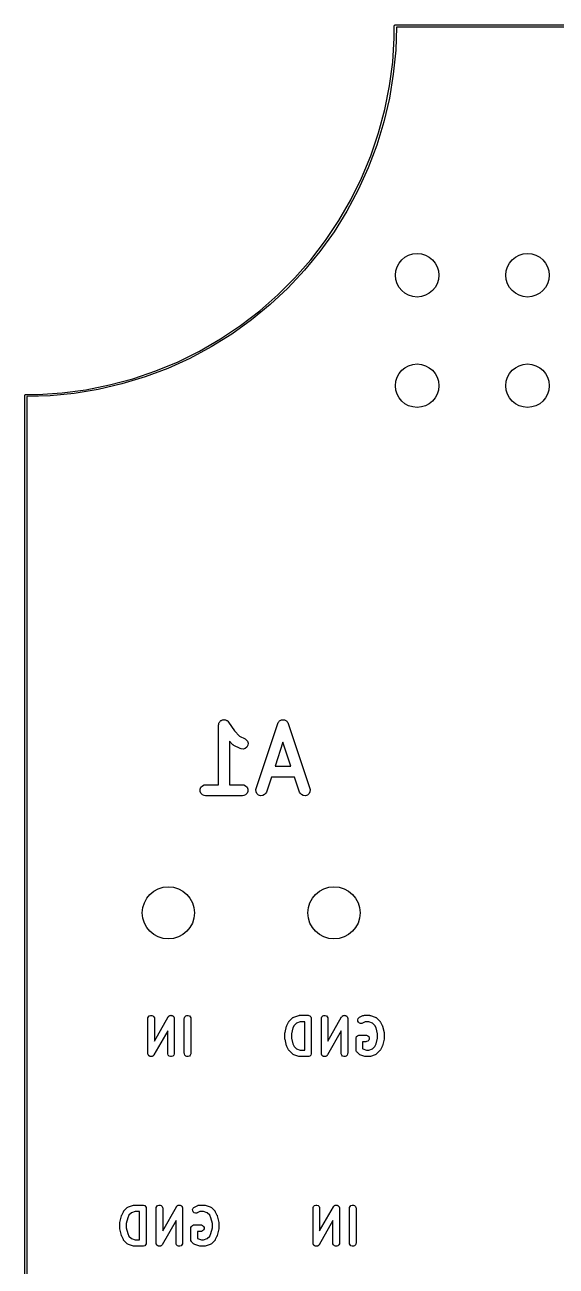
# Model space of a CAD drawing. Extents: x 89 to 178, y -115 to -57.
# Drawn here: x 88.97 to 101.2, y -85.53 to -56.97 of the extents above; entities that cross this region are included whole.
import ezdxf

# ---------------------------------------------------------------- set-up
doc = ezdxf.new("R2010")
doc.units = 0
doc.layers.add('BLACK', color=7, linetype='CONTINUOUS')

msp = doc.modelspace()

# ---------------------------------------------------------------- linework, layer by layer
at = {"layer": 'BLACK', "linetype": 'CONTINUOUS'}
for p, q in [((97.475, -57), (97.476903, -56.994143)), ((97.475, -57.277443), (97.475, -57)), ((97.476903, -56.990433), (97.478689, -56.988646)), ((97.476903, -56.994143), (97.476903, -56.990433)), ((97.478689, -56.988646), (97.479775, -56.985305)), ((97.479775, -56.985305), (97.488023, -56.979312)), ((97.488023, -56.979312), (97.490433, -56.976903)), ((97.490433, -56.976903), (97.491682, -56.976654)), ((97.491682, -56.976654), (97.492275, -56.976224)), ((97.492275, -56.976224), (97.493847, -56.976224)), ((97.493847, -56.976224), (97.5, -56.975)), ((97.5, -56.975), (169.5, -56.975)), ((97.524182, -57.025), (97.506747, -57.557562)), ((169.47582, -57.025), (97.524182, -57.025)), ((97.438709, -57.83114), (97.475, -57.277443)), ((97.506747, -57.557562), (97.452067, -58.112736)), ((97.366282, -58.381279), (97.438709, -57.83114)), ((97.452067, -58.112736), (97.361195, -58.663145)), ((97.258029, -58.925502), (97.366282, -58.381279)), ((97.361195, -58.663145), (97.234518, -59.206432)), ((97.114414, -59.461481), (97.258029, -58.925502)), ((97.234518, -59.206432), (97.072579, -59.740271)), ((96.936052, -59.986918), (97.114414, -59.461481)), ((97.072579, -59.740271), (96.876073, -60.262376)), ((96.723706, -60.499566), (96.936052, -59.986918)), ((96.478287, -60.997227), (96.723706, -60.499566)), ((96.876073, -60.262376), (96.64584, -60.770511)), ((96.64584, -60.770511), (96.382867, -61.2625)), ((96.200844, -61.477772), (96.478287, -60.997227)), ((96.382867, -61.2625), (96.088278, -61.736236)), ((95.892566, -61.939143), (96.200844, -61.477772)), ((95.554773, -62.379363), (95.892566, -61.939143)), ((96.088278, -61.736236), (95.763337, -62.189691)), ((95.763337, -62.189691), (95.409434, -62.620923)), ((95.188912, -62.796548), (95.554773, -62.379363)), ((94.796548, -63.188912), (95.188912, -62.796548)), ((95.409434, -62.620923), (95.028085, -63.028085)), ((95.028085, -63.028085), (94.620923, -63.409434)), ((94.379363, -63.554773), (94.796548, -63.188912)), ((93.939143, -63.892566), (94.379363, -63.554773)), ((94.620923, -63.409434), (94.189691, -63.763337)), ((93.477772, -64.200844), (93.939143, -63.892566)), ((94.189691, -63.763337), (93.736236, -64.088278)), ((92.997227, -64.478287), (93.477772, -64.200844)), ((93.736236, -64.088278), (93.2625, -64.382867)), ((92.499566, -64.723706), (92.997227, -64.478287)), ((93.2625, -64.382867), (92.770511, -64.64584)), ((91.986918, -64.936052), (92.499566, -64.723706)), ((92.770511, -64.64584), (92.262376, -64.876073)), ((91.740271, -65.072579), (91.206432, -65.234518)), ((91.461481, -65.114414), (91.986918, -64.936052)), ((92.262376, -64.876073), (91.740271, -65.072579)), ((89.83114, -65.438709), (90.381279, -65.366282)), ((90.663145, -65.361195), (90.112736, -65.452067)), ((90.381279, -65.366282), (90.925502, -65.258029)), ((91.206432, -65.234518), (90.663145, -65.361195)), ((90.925502, -65.258029), (91.461481, -65.114414)), ((88.975, -65.5), (88.976224, -65.493846)), ((88.975, -106.5), (88.975, -65.5)), ((88.976224, -65.492275), (88.976654, -65.491682)), ((88.976224, -65.493846), (88.976224, -65.492275)), ((88.976654, -65.491682), (88.976903, -65.490433)), ((88.976903, -65.490433), (88.979312, -65.488023)), ((88.979312, -65.488023), (88.985305, -65.479775)), ((88.985305, -65.479775), (88.988646, -65.478689)), ((88.988646, -65.478689), (88.990433, -65.476903)), ((88.990433, -65.476903), (88.994144, -65.476903)), ((88.994144, -65.476903), (89, -65.475)), ((89, -65.475), (89.277443, -65.475)), ((89.557562, -65.506747), (89.025, -65.524181)), ((89.025, -65.524181), (89.025, -106.475818)), ((89.277443, -65.475), (89.83114, -65.438709)), ((90.112736, -65.452067), (89.557562, -65.506747)), ((93.432142, -73.080798), (93.432167, -73.080671)), ((93.43215, -73.080841), (93.432142, -73.080798)), ((93.432142, -73.080928), (93.43215, -73.080841)), ((93.432142, -74.455928), (93.432142, -73.080928)), ((93.432167, -73.080671), (93.434544, -73.056542)), ((93.434544, -73.056542), (93.439279, -73.045109)), ((93.439279, -73.045109), (93.441707, -73.032971)), ((93.441707, -73.032971), (93.448522, -73.022795)), ((93.448522, -73.022795), (93.453208, -73.011482)), ((93.453208, -73.011482), (93.46196, -73.002729)), ((93.46196, -73.002729), (93.468847, -72.992447)), ((93.468847, -72.992447), (93.479035, -72.985654)), ((93.479035, -72.985654), (93.487696, -72.976994)), ((93.487696, -72.976994), (93.499129, -72.972258)), ((93.499129, -72.972258), (93.509427, -72.965393)), ((93.509427, -72.965393), (93.521442, -72.963015)), ((93.521442, -72.963015), (93.532756, -72.95833)), ((93.532756, -72.95833), (93.54513, -72.95833)), ((93.54513, -72.95833), (93.557272, -72.955928)), ((93.557272, -72.955928), (93.569283, -72.95833)), ((93.569283, -72.95833), (93.581528, -72.95833)), ((93.581528, -72.95833), (93.59296, -72.963065)), ((93.59296, -72.963065), (93.605099, -72.965493)), ((93.605099, -72.965493), (93.615274, -72.972308)), ((93.615274, -72.972308), (93.626588, -72.976994)), ((93.626588, -72.976994), (93.63534, -72.985746)), ((93.63534, -72.985746), (93.645623, -72.992633)), ((93.645623, -72.992633), (93.66098, -73.011386)), ((93.66098, -73.011386), (93.661076, -73.011482)), ((93.661076, -73.011482), (93.661093, -73.011524)), ((93.661093, -73.011524), (93.661148, -73.011591)), ((93.661148, -73.011591), (93.797141, -73.21558)), ((94.295699, -74.5414), (94.795699, -73.041399)), ((94.795699, -73.041399), (94.805689, -73.019024)), ((94.805689, -73.019024), (94.81154, -73.012276)), ((94.81154, -73.012276), (94.815535, -73.004288)), ((94.815535, -73.004288), (94.827374, -72.99402)), ((94.827374, -72.99402), (94.837644, -72.982179)), ((94.837644, -72.982179), (94.845634, -72.978183)), ((94.845634, -72.978183), (94.852381, -72.972333)), ((94.852381, -72.972333), (94.867248, -72.967377)), ((94.867248, -72.967377), (94.881269, -72.960367)), ((94.881269, -72.960367), (94.890178, -72.959733)), ((94.890178, -72.959733), (94.89865, -72.95691)), ((94.89865, -72.95691), (94.914284, -72.95802)), ((94.914284, -72.95802), (94.929918, -72.95691)), ((94.929918, -72.95691), (94.938389, -72.959733)), ((94.938389, -72.959733), (94.947299, -72.960367)), ((94.947299, -72.960367), (94.961318, -72.967376)), ((94.961318, -72.967376), (94.976188, -72.972333)), ((94.976188, -72.972333), (94.982935, -72.978184)), ((94.982935, -72.978184), (94.990924, -72.982179)), ((94.990924, -72.982179), (95.001191, -72.994018)), ((95.001191, -72.994018), (95.013033, -73.004288)), ((95.013033, -73.004288), (95.017028, -73.012279)), ((95.017028, -73.012279), (95.022879, -73.019025)), ((95.022879, -73.019025), (95.032869, -73.0414)), ((95.032869, -73.0414), (95.532869, -74.5414)), ((93.797141, -73.21558), (93.916901, -73.33534)), ((93.916901, -73.33534), (94.041615, -73.397697)), ((93.754467, -73.526459), (93.682142, -73.454133)), ((93.682142, -73.454133), (93.682142, -74.455928)), ((93.764055, -73.534328), (93.754467, -73.526459)), ((93.766217, -73.53682), (93.764055, -73.534328)), ((93.769974, -73.539185), (93.766217, -73.53682)), ((93.773409, -73.542004), (93.769974, -73.539185)), ((93.776459, -73.543267), (93.773409, -73.542004)), ((93.786954, -73.549874), (93.776459, -73.543267)), ((93.929811, -73.621303), (93.786954, -73.549874)), ((93.952696, -73.630061), (93.929811, -73.621303)), ((94.001346, -73.633519), (93.952696, -73.630061)), ((94.047617, -73.618095), (94.001346, -73.633519)), ((94.041615, -73.397697), (94.062352, -73.410751)), ((94.084462, -73.586139), (94.047617, -73.618095)), ((94.062352, -73.410751), (94.094308, -73.447596)), ((94.106273, -73.542516), (94.084462, -73.586139)), ((94.094308, -73.447596), (94.109731, -73.493867)), ((94.109731, -73.493867), (94.106273, -73.542516)), ((94.914283, -73.476211), (94.730569, -74.027357)), ((95.097999, -74.027357), (94.914283, -73.476211)), ((94.730569, -74.027357), (95.097999, -74.027357)), ((93.005972, -74.556542), (93.024636, -74.511482)), ((93.024636, -74.511482), (93.059124, -74.476994)), ((93.059124, -74.476994), (93.104184, -74.45833)), ((93.104184, -74.45833), (93.12857, -74.455928)), ((93.12857, -74.455928), (93.432142, -74.455928)), ((93.682142, -74.455928), (93.985713, -74.455928)), ((93.985713, -74.455928), (94.010099, -74.45833)), ((94.010099, -74.45833), (94.055159, -74.476994)), ((94.055159, -74.476994), (94.089647, -74.511482)), ((94.089647, -74.511482), (94.108311, -74.556542)), ((94.647235, -74.277357), (94.532869, -74.620456)), ((95.181332, -74.277357), (94.647235, -74.277357)), ((95.295699, -74.620457), (95.181332, -74.277357)), ((93.005972, -74.605314), (93.005972, -74.556542)), ((93.024636, -74.650374), (93.005972, -74.605314)), ((93.059124, -74.684862), (93.024636, -74.650374)), ((93.104184, -74.703526), (93.059124, -74.684862)), ((93.12857, -74.705928), (93.104184, -74.703526)), ((93.985713, -74.705928), (93.12857, -74.705928)), ((94.010099, -74.703526), (93.985713, -74.705928)), ((94.055159, -74.684862), (94.010099, -74.703526)), ((94.089647, -74.650374), (94.055159, -74.684862)), ((94.108311, -74.605314), (94.089647, -74.650374)), ((94.108311, -74.556542), (94.108311, -74.605314)), ((94.290266, -74.565294), (94.295699, -74.5414)), ((94.293723, -74.613943), (94.290266, -74.565294)), ((94.315535, -74.657568), (94.293723, -74.613943)), ((94.352381, -74.689523), (94.315535, -74.657568)), ((94.39865, -74.704946), (94.352381, -74.689523)), ((94.447299, -74.701489), (94.39865, -74.704946)), ((94.490924, -74.679677), (94.447299, -74.701489)), ((94.522879, -74.642831), (94.490924, -74.679677)), ((94.532869, -74.620456), (94.522879, -74.642831)), ((95.305689, -74.642832), (95.295699, -74.620457)), ((95.337644, -74.679677), (95.305689, -74.642832)), ((95.381269, -74.701489), (95.337644, -74.679677)), ((95.429918, -74.704946), (95.381269, -74.701489)), ((95.476188, -74.689523), (95.429918, -74.704946)), ((95.513033, -74.657568), (95.476188, -74.689523)), ((95.534845, -74.613944), (95.513033, -74.657568)), ((95.532869, -74.5414), (95.538302, -74.565294)), ((95.538302, -74.565294), (95.534845, -74.613944)), ((91.805951, -79.830295), (91.807392, -79.815663)), ((91.805951, -80.630295), (91.805951, -79.830295)), ((91.807392, -79.815663), (91.818591, -79.788627)), ((91.818591, -79.788627), (91.839283, -79.767935)), ((91.839283, -79.767935), (91.866319, -79.756736)), ((91.866319, -79.756736), (91.895583, -79.756736)), ((91.895583, -79.756736), (91.922619, -79.767935)), ((91.922619, -79.767935), (91.943311, -79.788627)), ((91.943311, -79.788627), (91.95451, -79.815663)), ((91.95451, -79.815663), (91.955951, -79.830295)), ((91.955951, -80.347878), (92.272976, -79.793085)), ((91.955951, -79.830295), (91.955951, -80.347878)), ((92.272976, -79.793085), (92.275164, -79.790001)), ((92.275164, -79.790001), (92.275734, -79.788627)), ((92.275734, -79.788627), (92.277133, -79.787227)), ((92.277133, -79.787227), (92.281486, -79.781095)), ((92.281486, -79.781095), (92.289374, -79.774986)), ((92.289374, -79.774986), (92.296426, -79.767935)), ((92.296426, -79.767935), (92.300844, -79.766104)), ((92.300844, -79.766104), (92.304624, -79.763178)), ((92.304624, -79.763178), (92.314245, -79.760553)), ((92.314245, -79.760553), (92.323462, -79.756736)), ((92.323462, -79.756736), (92.328243, -79.756736)), ((92.328243, -79.756736), (92.332855, -79.755478)), ((92.332855, -79.755478), (92.342752, -79.756736)), ((92.342752, -79.756736), (92.352726, -79.756736)), ((92.352726, -79.756736), (92.357141, -79.758565)), ((92.357141, -79.758565), (92.361885, -79.759168)), ((92.361885, -79.759168), (92.370549, -79.764118)), ((92.370549, -79.764118), (92.379762, -79.767935)), ((92.379762, -79.767935), (92.38314, -79.771313)), ((92.38314, -79.771313), (92.387294, -79.773687)), ((92.387294, -79.773687), (92.393403, -79.781576)), ((92.393403, -79.781576), (92.400454, -79.788627)), ((92.400454, -79.788627), (92.402283, -79.793043)), ((92.402283, -79.793043), (92.405211, -79.796824)), ((92.405211, -79.796824), (92.407835, -79.806447)), ((92.407835, -79.806447), (92.411653, -79.815663)), ((92.411653, -79.815663), (92.412389, -79.823145)), ((92.412389, -79.823145), (92.412911, -79.825056)), ((92.412911, -79.825056), (92.412723, -79.826531)), ((92.412723, -79.826531), (92.413094, -79.830295)), ((92.413094, -79.830295), (92.413094, -80.630295)), ((92.644046, -79.830295), (92.645487, -79.815663)), ((92.644046, -80.630295), (92.644046, -79.830295)), ((92.645487, -79.815663), (92.656686, -79.788627)), ((92.656686, -79.788627), (92.677378, -79.767935)), ((92.677378, -79.767935), (92.704414, -79.756736)), ((92.704414, -79.756736), (92.733678, -79.756736)), ((92.733678, -79.756736), (92.760714, -79.767935)), ((92.760714, -79.767935), (92.781406, -79.788627)), ((92.781406, -79.788627), (92.792605, -79.815663)), ((92.792605, -79.815663), (92.794046, -79.830295)), ((92.794046, -79.830295), (92.794046, -80.630295)), ((95.004346, -79.98723), (95.042441, -79.911039)), ((95.042441, -79.911039), (95.046405, -79.904739)), ((95.046405, -79.904739), (95.047163, -79.902912)), ((95.047163, -79.902912), (95.048851, -79.900855)), ((95.048851, -79.900855), (95.050273, -79.898596)), ((95.050273, -79.898596), (95.051771, -79.897296)), ((95.051771, -79.897296), (95.05649, -79.891547)), ((95.05649, -79.891547), (95.13268, -79.815357)), ((95.13268, -79.815357), (95.144045, -79.806029)), ((95.144045, -79.806029), (95.146537, -79.804996)), ((95.146537, -79.804996), (95.148571, -79.803233)), ((95.148571, -79.803233), (95.161996, -79.797239)), ((95.161996, -79.797239), (95.276282, -79.759144)), ((95.226226, -79.933942), (95.171162, -79.989006)), ((95.312169, -79.905295), (95.226226, -79.933942)), ((95.276282, -79.759144), (95.283535, -79.757494)), ((95.283535, -79.757494), (95.285367, -79.756736)), ((95.285367, -79.756736), (95.288021, -79.756474)), ((95.288021, -79.756474), (95.290619, -79.755884)), ((95.290619, -79.755884), (95.292593, -79.756024)), ((95.292593, -79.756024), (95.299999, -79.755295)), ((95.299999, -79.755295), (95.490475, -79.755295)), ((95.415475, -79.905295), (95.312169, -79.905295)), ((95.415475, -80.555295), (95.415475, -79.905295)), ((95.490475, -79.755295), (95.505107, -79.756736)), ((95.505107, -79.756736), (95.532143, -79.767935)), ((95.532143, -79.767935), (95.552835, -79.788627)), ((95.552835, -79.788627), (95.564034, -79.815663)), ((95.564034, -79.815663), (95.565475, -79.830295)), ((95.565475, -79.830295), (95.565475, -80.630295)), ((95.796427, -79.830295), (95.797868, -79.815663)), ((95.796427, -80.630295), (95.796427, -79.830295)), ((95.797868, -79.815663), (95.809067, -79.788627)), ((95.809067, -79.788627), (95.829759, -79.767935)), ((95.829759, -79.767935), (95.856795, -79.756736)), ((95.856795, -79.756736), (95.886059, -79.756736)), ((95.886059, -79.756736), (95.913095, -79.767935)), ((95.913095, -79.767935), (95.933787, -79.788627)), ((95.933787, -79.788627), (95.944986, -79.815663)), ((95.944986, -79.815663), (95.946427, -79.830295)), ((95.946427, -80.347878), (96.263452, -79.793085)), ((95.946427, -79.830295), (95.946427, -80.347878)), ((96.263452, -79.793085), (96.26564, -79.790001)), ((96.26564, -79.790001), (96.26621, -79.788627)), ((96.26621, -79.788627), (96.267609, -79.787227)), ((96.267609, -79.787227), (96.271962, -79.781095)), ((96.271962, -79.781095), (96.27985, -79.774986)), ((96.27985, -79.774986), (96.286902, -79.767935)), ((96.286902, -79.767935), (96.29132, -79.766104)), ((96.29132, -79.766104), (96.2951, -79.763178)), ((96.2951, -79.763178), (96.304721, -79.760553)), ((96.304721, -79.760553), (96.313938, -79.756736)), ((96.313938, -79.756736), (96.318719, -79.756736)), ((96.318719, -79.756736), (96.323331, -79.755478)), ((96.323331, -79.755478), (96.333228, -79.756736)), ((96.333228, -79.756736), (96.343202, -79.756736)), ((96.343202, -79.756736), (96.347617, -79.758565)), ((96.347617, -79.758565), (96.352361, -79.759168)), ((96.352361, -79.759168), (96.361025, -79.764118)), ((96.361025, -79.764118), (96.370238, -79.767935)), ((96.370238, -79.767935), (96.373616, -79.771313)), ((96.373616, -79.771313), (96.37777, -79.773687)), ((96.37777, -79.773687), (96.383879, -79.781576)), ((96.383879, -79.781576), (96.39093, -79.788627)), ((96.39093, -79.788627), (96.392759, -79.793043)), ((96.392759, -79.793043), (96.395687, -79.796824)), ((96.395687, -79.796824), (96.398311, -79.806447)), ((96.398311, -79.806447), (96.402129, -79.815663)), ((96.402129, -79.815663), (96.402865, -79.823145)), ((96.402865, -79.823145), (96.403387, -79.825056)), ((96.403387, -79.825056), (96.403199, -79.826531)), ((96.403199, -79.826531), (96.40357, -79.830295)), ((96.40357, -79.830295), (96.40357, -80.630295)), ((96.635112, -79.859009), (96.644366, -79.831248)), ((96.637186, -79.888199), (96.635112, -79.859009)), ((96.650273, -79.914374), (96.637186, -79.888199)), ((96.644366, -79.831248), (96.663539, -79.80914)), ((96.672381, -79.933547), (96.650273, -79.914374)), ((96.663539, -79.80914), (96.675982, -79.801308)), ((96.700142, -79.942801), (96.672381, -79.933547)), ((96.675982, -79.801308), (96.752172, -79.763213)), ((96.729332, -79.940727), (96.700142, -79.942801)), ((96.743064, -79.935472), (96.729332, -79.940727)), ((96.803418, -79.905295), (96.743064, -79.935472)), ((96.752172, -79.763213), (96.765904, -79.757958)), ((96.765904, -79.757958), (96.768591, -79.757767)), ((96.768591, -79.757767), (96.771081, -79.756736)), ((96.771081, -79.756736), (96.785713, -79.755295)), ((96.785713, -79.755295), (96.899999, -79.755295)), ((96.887829, -79.905295), (96.803418, -79.905295)), ((96.973771, -79.933942), (96.887829, -79.905295)), ((96.899999, -79.755295), (96.907404, -79.756024)), ((96.907404, -79.756024), (96.909379, -79.755884)), ((96.909379, -79.755884), (96.911976, -79.756474)), ((96.911976, -79.756474), (96.914631, -79.756736)), ((96.914631, -79.756736), (96.916462, -79.757494)), ((96.916462, -79.757494), (96.923716, -79.759144)), ((96.923716, -79.759144), (97.038002, -79.797239)), ((97.028835, -79.989006), (96.973771, -79.933942)), ((97.038002, -79.797239), (97.051427, -79.803233)), ((97.051427, -79.803233), (97.053462, -79.804998)), ((97.053462, -79.804998), (97.055953, -79.80603)), ((97.055953, -79.80603), (97.067318, -79.815357)), ((97.067318, -79.815357), (97.143508, -79.891547)), ((97.143508, -79.891547), (97.148228, -79.897297)), ((97.148228, -79.897297), (97.149725, -79.898596)), ((97.149725, -79.898596), (97.151144, -79.90085)), ((97.151144, -79.90085), (97.152836, -79.902912)), ((97.152836, -79.902912), (97.153594, -79.904744)), ((97.153594, -79.904744), (97.157557, -79.911039)), ((97.157557, -79.911039), (97.195652, -79.98723)), ((92.263094, -80.112711), (91.946069, -80.667505)), ((92.263094, -80.630295), (92.263094, -80.112711)), ((94.958332, -80.173152), (94.958583, -80.170598)), ((94.958332, -80.287438), (94.958332, -80.173152)), ((94.958421, -80.169506), (94.95923, -80.164031)), ((94.958583, -80.170598), (94.958421, -80.169506)), ((94.95923, -80.164031), (94.959773, -80.15852)), ((94.959773, -80.15852), (94.960195, -80.157499)), ((94.960195, -80.157499), (94.960571, -80.154961)), ((94.960571, -80.154961), (94.998667, -80.00258)), ((94.998667, -80.00258), (94.999052, -80.0015)), ((94.999052, -80.0015), (94.999091, -80.000962)), ((94.999091, -80.000962), (95.001415, -79.994886)), ((95.001415, -79.994886), (95.003614, -79.988735)), ((95.003614, -79.988735), (95.003936, -79.988299)), ((95.003936, -79.988299), (95.004346, -79.98723)), ((95.142192, -80.046946), (95.108332, -80.182387)), ((95.108332, -80.182387), (95.108332, -80.278202)), ((95.171162, -79.989006), (95.142192, -80.046946)), ((96.25357, -80.112711), (95.936545, -80.667505)), ((96.25357, -80.630295), (96.25357, -80.112711)), ((96.609067, -80.24577), (96.629759, -80.225078)), ((96.629759, -80.225078), (96.656795, -80.213879)), ((96.656795, -80.213879), (96.671427, -80.212438)), ((96.671427, -80.212438), (96.823808, -80.212438)), ((96.823808, -80.212438), (96.83844, -80.213879)), ((96.83844, -80.213879), (96.865476, -80.225078)), ((96.865476, -80.225078), (96.886168, -80.24577)), ((97.057805, -80.046945), (97.028835, -79.989006)), ((97.091666, -80.182387), (97.057805, -80.046945)), ((97.091666, -80.278202), (97.091666, -80.182387)), ((97.195652, -79.98723), (97.196061, -79.988299)), ((97.196061, -79.988299), (97.196384, -79.988735)), ((97.196384, -79.988735), (97.198582, -79.994886)), ((97.198582, -79.994886), (97.200907, -80.000962)), ((97.200907, -80.000962), (97.200945, -80.0015)), ((97.200945, -80.0015), (97.201331, -80.00258)), ((97.201331, -80.00258), (97.239427, -80.154962)), ((97.239427, -80.154962), (97.239802, -80.157498)), ((97.239802, -80.157498), (97.240225, -80.15852)), ((97.240225, -80.15852), (97.240767, -80.164032)), ((97.240767, -80.164032), (97.241577, -80.169506)), ((97.241577, -80.169506), (97.241414, -80.170598)), ((97.241414, -80.170598), (97.241666, -80.173152)), ((97.241666, -80.173152), (97.241666, -80.287438)), ((94.958583, -80.289991), (94.958332, -80.287438)), ((94.958421, -80.291084), (94.958583, -80.289991)), ((94.95923, -80.296558), (94.958421, -80.291084)), ((94.959773, -80.30207), (94.95923, -80.296558)), ((94.960195, -80.30309), (94.959773, -80.30207)), ((94.960571, -80.305629), (94.960195, -80.30309)), ((94.998667, -80.45801), (94.960571, -80.305629)), ((94.999052, -80.459089), (94.998667, -80.45801)), ((94.999091, -80.459628), (94.999052, -80.459089)), ((95.001415, -80.465703), (94.999091, -80.459628)), ((95.003614, -80.471855), (95.001415, -80.465703)), ((95.003936, -80.47229), (95.003614, -80.471855)), ((95.004346, -80.47336), (95.003936, -80.47229)), ((95.042441, -80.54955), (95.004346, -80.47336)), ((95.108332, -80.278202), (95.142192, -80.413642)), ((95.142192, -80.413642), (95.171162, -80.471582)), ((95.171162, -80.471582), (95.226227, -80.526648)), ((96.596427, -80.287438), (96.597868, -80.272806)), ((96.596427, -80.554104), (96.596427, -80.287438)), ((96.597868, -80.272806), (96.609067, -80.24577)), ((96.823808, -80.362438), (96.746427, -80.362438)), ((96.746427, -80.362438), (96.746427, -80.523038)), ((96.83844, -80.360997), (96.823808, -80.362438)), ((96.865476, -80.349798), (96.83844, -80.360997)), ((96.886168, -80.329106), (96.865476, -80.349798)), ((96.886168, -80.24577), (96.897367, -80.272806)), ((96.897367, -80.30207), (96.886168, -80.329106)), ((96.897367, -80.272806), (96.897367, -80.30207)), ((96.97377, -80.526648), (97.028835, -80.471582)), ((97.028835, -80.471582), (97.057805, -80.413643)), ((97.057805, -80.413643), (97.091666, -80.278202)), ((97.195652, -80.47336), (97.157557, -80.54955)), ((97.196061, -80.47229), (97.195652, -80.47336)), ((97.196384, -80.471855), (97.196061, -80.47229)), ((97.198582, -80.465703), (97.196384, -80.471855)), ((97.200907, -80.459628), (97.198582, -80.465703)), ((97.200945, -80.459089), (97.200907, -80.459628)), ((97.201331, -80.45801), (97.200945, -80.459089)), ((97.239427, -80.305628), (97.201331, -80.45801)), ((97.239802, -80.303091), (97.239427, -80.305628)), ((97.240225, -80.30207), (97.239802, -80.303091)), ((97.240767, -80.296557), (97.240225, -80.30207)), ((97.241577, -80.291084), (97.240767, -80.296557)), ((97.241666, -80.287438), (97.241414, -80.289991)), ((97.241414, -80.289991), (97.241577, -80.291084)), ((91.806321, -80.634058), (91.805951, -80.630295)), ((91.806134, -80.635534), (91.806321, -80.634058)), ((91.806655, -80.637444), (91.806134, -80.635534)), ((91.807392, -80.644927), (91.806655, -80.637444)), ((91.811209, -80.654142), (91.807392, -80.644927)), ((91.813834, -80.663766), (91.811209, -80.654142)), ((91.816761, -80.667546), (91.813834, -80.663766)), ((91.818591, -80.671963), (91.816761, -80.667546)), ((91.825641, -80.679013), (91.818591, -80.671963)), ((91.831751, -80.686903), (91.825641, -80.679013)), ((91.835904, -80.689276), (91.831751, -80.686903)), ((91.839283, -80.692655), (91.835904, -80.689276)), ((91.848495, -80.696471), (91.839283, -80.692655)), ((91.85716, -80.701422), (91.848495, -80.696471)), ((91.861903, -80.702024), (91.85716, -80.701422)), ((91.866319, -80.703854), (91.861903, -80.702024)), ((91.876293, -80.703854), (91.866319, -80.703854)), ((91.88619, -80.705112), (91.876293, -80.703854)), ((91.890802, -80.703854), (91.88619, -80.705112)), ((91.895583, -80.703854), (91.890802, -80.703854)), ((91.904798, -80.700036), (91.895583, -80.703854)), ((91.914422, -80.697412), (91.904798, -80.700036)), ((91.918202, -80.694484), (91.914422, -80.697412)), ((91.922619, -80.692655), (91.918202, -80.694484)), ((91.929669, -80.685604), (91.922619, -80.692655)), ((91.937559, -80.679495), (91.929669, -80.685604)), ((91.941911, -80.673362), (91.937559, -80.679495)), ((91.943311, -80.671963), (91.941911, -80.673362)), ((91.94388, -80.670588), (91.943311, -80.671963)), ((91.946069, -80.667505), (91.94388, -80.670588)), ((92.264535, -80.644927), (92.263094, -80.630295)), ((92.275734, -80.671963), (92.264535, -80.644927)), ((92.296426, -80.692655), (92.275734, -80.671963)), ((92.323462, -80.703854), (92.296426, -80.692655)), ((92.352726, -80.703854), (92.323462, -80.703854)), ((92.379762, -80.692655), (92.352726, -80.703854)), ((92.400454, -80.671963), (92.379762, -80.692655)), ((92.411653, -80.644927), (92.400454, -80.671963)), ((92.413094, -80.630295), (92.411653, -80.644927)), ((92.645487, -80.644927), (92.644046, -80.630295)), ((92.656686, -80.671963), (92.645487, -80.644927)), ((92.677378, -80.692655), (92.656686, -80.671963)), ((92.704414, -80.703854), (92.677378, -80.692655)), ((92.733678, -80.703854), (92.704414, -80.703854)), ((92.760714, -80.692655), (92.733678, -80.703854)), ((92.781406, -80.671963), (92.760714, -80.692655)), ((92.792605, -80.644927), (92.781406, -80.671963)), ((92.794046, -80.630295), (92.792605, -80.644927)), ((95.046404, -80.555846), (95.042441, -80.54955)), ((95.047162, -80.557676), (95.046404, -80.555846)), ((95.048851, -80.559734), (95.047162, -80.557676)), ((95.050273, -80.561993), (95.048851, -80.559734)), ((95.051771, -80.563292), (95.050273, -80.561993)), ((95.05649, -80.569042), (95.051771, -80.563292)), ((95.13268, -80.645233), (95.05649, -80.569042)), ((95.144045, -80.65456), (95.13268, -80.645233)), ((95.146535, -80.655591), (95.144045, -80.65456)), ((95.148571, -80.657357), (95.146535, -80.655591)), ((95.161996, -80.663351), (95.148571, -80.657357)), ((95.276282, -80.701446), (95.161996, -80.663351)), ((95.226227, -80.526648), (95.312169, -80.555295)), ((95.283535, -80.703095), (95.276282, -80.701446)), ((95.285367, -80.703854), (95.283535, -80.703095)), ((95.288021, -80.704115), (95.285367, -80.703854)), ((95.290619, -80.704706), (95.288021, -80.704115)), ((95.292593, -80.704565), (95.290619, -80.704706)), ((95.299999, -80.705295), (95.292593, -80.704565)), ((95.490475, -80.705295), (95.299999, -80.705295)), ((95.312169, -80.555295), (95.415475, -80.555295)), ((95.505107, -80.703854), (95.490475, -80.705295)), ((95.532143, -80.692655), (95.505107, -80.703854)), ((95.552835, -80.671963), (95.532143, -80.692655)), ((95.564034, -80.644927), (95.552835, -80.671963)), ((95.565475, -80.630295), (95.564034, -80.644927)), ((95.796797, -80.634058), (95.796427, -80.630295)), ((95.79661, -80.635534), (95.796797, -80.634058)), ((95.797131, -80.637444), (95.79661, -80.635534)), ((95.797868, -80.644927), (95.797131, -80.637444)), ((95.801685, -80.654142), (95.797868, -80.644927)), ((95.80431, -80.663766), (95.801685, -80.654142)), ((95.807237, -80.667546), (95.80431, -80.663766)), ((95.809067, -80.671963), (95.807237, -80.667546)), ((95.816117, -80.679013), (95.809067, -80.671963)), ((95.822227, -80.686903), (95.816117, -80.679013)), ((95.82638, -80.689276), (95.822227, -80.686903)), ((95.829759, -80.692655), (95.82638, -80.689276)), ((95.838971, -80.696471), (95.829759, -80.692655)), ((95.847636, -80.701422), (95.838971, -80.696471)), ((95.852379, -80.702024), (95.847636, -80.701422)), ((95.856795, -80.703854), (95.852379, -80.702024)), ((95.866769, -80.703854), (95.856795, -80.703854)), ((95.876666, -80.705112), (95.866769, -80.703854)), ((95.881278, -80.703854), (95.876666, -80.705112)), ((95.886059, -80.703854), (95.881278, -80.703854)), ((95.895274, -80.700036), (95.886059, -80.703854)), ((95.904898, -80.697412), (95.895274, -80.700036)), ((95.908678, -80.694484), (95.904898, -80.697412)), ((95.913095, -80.692655), (95.908678, -80.694484)), ((95.920145, -80.685604), (95.913095, -80.692655)), ((95.928035, -80.679495), (95.920145, -80.685604)), ((95.932387, -80.673362), (95.928035, -80.679495)), ((95.933787, -80.671963), (95.932387, -80.673362)), ((95.934356, -80.670588), (95.933787, -80.671963)), ((95.936545, -80.667505), (95.934356, -80.670588)), ((96.255011, -80.644927), (96.25357, -80.630295)), ((96.26621, -80.671963), (96.255011, -80.644927)), ((96.286902, -80.692655), (96.26621, -80.671963)), ((96.313938, -80.703854), (96.286902, -80.692655)), ((96.343202, -80.703854), (96.313938, -80.703854)), ((96.370238, -80.692655), (96.343202, -80.703854)), ((96.39093, -80.671963), (96.370238, -80.692655)), ((96.402129, -80.644927), (96.39093, -80.671963)), ((96.40357, -80.630295), (96.402129, -80.644927)), ((96.597868, -80.568736), (96.596427, -80.554104)), ((96.597995, -80.569042), (96.597868, -80.568736)), ((96.609067, -80.595772), (96.597995, -80.569042)), ((96.618394, -80.607137), (96.609067, -80.595772)), ((96.65649, -80.645233), (96.618394, -80.607137)), ((96.667855, -80.654561), (96.65649, -80.645233)), ((96.670345, -80.655592), (96.667855, -80.654561)), ((96.67238, -80.657357), (96.670345, -80.655592)), ((96.685806, -80.663351), (96.67238, -80.657357)), ((96.800091, -80.701446), (96.685806, -80.663351)), ((96.746427, -80.523038), (96.750037, -80.526648)), ((96.750037, -80.526648), (96.835978, -80.555295)), ((96.807344, -80.703095), (96.800091, -80.701446)), ((96.809176, -80.703854), (96.807344, -80.703095)), ((96.81183, -80.704115), (96.809176, -80.703854)), ((96.814428, -80.704706), (96.81183, -80.704115)), ((96.816402, -80.704565), (96.814428, -80.704706)), ((96.823808, -80.705295), (96.816402, -80.704565)), ((96.899999, -80.705295), (96.823808, -80.705295)), ((96.835978, -80.555295), (96.887829, -80.555295)), ((96.887829, -80.555295), (96.97377, -80.526648)), ((96.907404, -80.704565), (96.899999, -80.705295)), ((96.909379, -80.704706), (96.907404, -80.704565)), ((96.911976, -80.704115), (96.909379, -80.704706)), ((96.914631, -80.703854), (96.911976, -80.704115)), ((96.916462, -80.703095), (96.914631, -80.703854)), ((96.923716, -80.701446), (96.916462, -80.703095)), ((97.038002, -80.663351), (96.923716, -80.701446)), ((97.051427, -80.657357), (97.038002, -80.663351)), ((97.053462, -80.655591), (97.051427, -80.657357)), ((97.055953, -80.65456), (97.053462, -80.655591)), ((97.067318, -80.645233), (97.055953, -80.65456)), ((97.143509, -80.569041), (97.067318, -80.645233)), ((97.148226, -80.563292), (97.143509, -80.569041)), ((97.149725, -80.561993), (97.148226, -80.563292)), ((97.151146, -80.559734), (97.149725, -80.561993)), ((97.152836, -80.557676), (97.151146, -80.559734)), ((97.153593, -80.555846), (97.152836, -80.557676)), ((97.157557, -80.54955), (97.153593, -80.555846)), ((91.25649, -84.255547), (91.33268, -84.179357)), ((91.33268, -84.179357), (91.344045, -84.170029)), ((91.344045, -84.170029), (91.346537, -84.168996)), ((91.346537, -84.168996), (91.348571, -84.167233)), ((91.348571, -84.167233), (91.361996, -84.161239)), ((91.361996, -84.161239), (91.476282, -84.123144)), ((91.476282, -84.123144), (91.483535, -84.121494)), ((91.483535, -84.121494), (91.485367, -84.120736)), ((91.485367, -84.120736), (91.488021, -84.120474)), ((91.488021, -84.120474), (91.490619, -84.119884)), ((91.490619, -84.119884), (91.492593, -84.120024)), ((91.492593, -84.120024), (91.499999, -84.119295)), ((91.499999, -84.119295), (91.690475, -84.119295)), ((91.690475, -84.119295), (91.705107, -84.120736)), ((91.705107, -84.120736), (91.732143, -84.131935)), ((91.732143, -84.131935), (91.752835, -84.152627)), ((91.752835, -84.152627), (91.764034, -84.179663)), ((91.764034, -84.179663), (91.765475, -84.194295)), ((91.765475, -84.194295), (91.765475, -84.994295)), ((91.996427, -84.194295), (91.997868, -84.179663)), ((91.996427, -84.994295), (91.996427, -84.194295)), ((91.997868, -84.179663), (92.009067, -84.152627)), ((92.009067, -84.152627), (92.029759, -84.131935)), ((92.029759, -84.131935), (92.056795, -84.120736)), ((92.056795, -84.120736), (92.086059, -84.120736)), ((92.086059, -84.120736), (92.113095, -84.131935)), ((92.113095, -84.131935), (92.133787, -84.152627)), ((92.133787, -84.152627), (92.144986, -84.179663)), ((92.144986, -84.179663), (92.146427, -84.194295)), ((92.146427, -84.711878), (92.463452, -84.157085)), ((92.146427, -84.194295), (92.146427, -84.711878)), ((92.463452, -84.157085), (92.46564, -84.154001)), ((92.46564, -84.154001), (92.46621, -84.152627)), ((92.46621, -84.152627), (92.467609, -84.151227)), ((92.467609, -84.151227), (92.471962, -84.145095)), ((92.471962, -84.145095), (92.47985, -84.138986)), ((92.47985, -84.138986), (92.486902, -84.131935)), ((92.486902, -84.131935), (92.49132, -84.130104)), ((92.49132, -84.130104), (92.4951, -84.127178)), ((92.4951, -84.127178), (92.504721, -84.124553)), ((92.504721, -84.124553), (92.513938, -84.120736)), ((92.513938, -84.120736), (92.518719, -84.120736)), ((92.518719, -84.120736), (92.523331, -84.119478)), ((92.523331, -84.119478), (92.533228, -84.120736)), ((92.533228, -84.120736), (92.543202, -84.120736)), ((92.543202, -84.120736), (92.547617, -84.122565)), ((92.547617, -84.122565), (92.552361, -84.123168)), ((92.552361, -84.123168), (92.561025, -84.128118)), ((92.561025, -84.128118), (92.570238, -84.131935)), ((92.570238, -84.131935), (92.573616, -84.135313)), ((92.573616, -84.135313), (92.57777, -84.137687)), ((92.57777, -84.137687), (92.583879, -84.145576)), ((92.583879, -84.145576), (92.59093, -84.152627)), ((92.59093, -84.152627), (92.592759, -84.157043)), ((92.592759, -84.157043), (92.595687, -84.160824)), ((92.595687, -84.160824), (92.598311, -84.170447)), ((92.598311, -84.170447), (92.602129, -84.179663)), ((92.602129, -84.179663), (92.602865, -84.187145)), ((92.602865, -84.187145), (92.603387, -84.189056)), ((92.603387, -84.189056), (92.603199, -84.190531)), ((92.603199, -84.190531), (92.60357, -84.194295)), ((92.60357, -84.194295), (92.60357, -84.994295)), ((92.835112, -84.223009), (92.844366, -84.195248)), ((92.837186, -84.252199), (92.835112, -84.223009)), ((92.844366, -84.195248), (92.863539, -84.17314)), ((92.863539, -84.17314), (92.875982, -84.165308)), ((92.875982, -84.165308), (92.952172, -84.127213)), ((92.952172, -84.127213), (92.965904, -84.121958)), ((92.965904, -84.121958), (92.968591, -84.121767)), ((92.968591, -84.121767), (92.971081, -84.120736)), ((92.971081, -84.120736), (92.985713, -84.119295)), ((92.985713, -84.119295), (93.099999, -84.119295)), ((93.099999, -84.119295), (93.107404, -84.120024)), ((93.107404, -84.120024), (93.109379, -84.119884)), ((93.109379, -84.119884), (93.111976, -84.120474)), ((93.111976, -84.120474), (93.114631, -84.120736)), ((93.114631, -84.120736), (93.116462, -84.121494)), ((93.116462, -84.121494), (93.123716, -84.123144)), ((93.123716, -84.123144), (93.238002, -84.161239)), ((93.238002, -84.161239), (93.251427, -84.167233)), ((93.251427, -84.167233), (93.253462, -84.168998)), ((93.253462, -84.168998), (93.255953, -84.17003)), ((93.255953, -84.17003), (93.267318, -84.179357)), ((93.267318, -84.179357), (93.343508, -84.255547)), ((95.605951, -84.194295), (95.607392, -84.179663)), ((95.605951, -84.994295), (95.605951, -84.194295)), ((95.607392, -84.179663), (95.618591, -84.152627)), ((95.618591, -84.152627), (95.639283, -84.131935)), ((95.639283, -84.131935), (95.666319, -84.120736)), ((95.666319, -84.120736), (95.695583, -84.120736)), ((95.695583, -84.120736), (95.722619, -84.131935)), ((95.722619, -84.131935), (95.743311, -84.152627)), ((95.743311, -84.152627), (95.75451, -84.179663)), ((95.75451, -84.179663), (95.755951, -84.194295)), ((95.755951, -84.711878), (96.072976, -84.157085)), ((95.755951, -84.194295), (95.755951, -84.711878)), ((96.072976, -84.157085), (96.075164, -84.154001)), ((96.075164, -84.154001), (96.075734, -84.152627)), ((96.075734, -84.152627), (96.077133, -84.151227)), ((96.077133, -84.151227), (96.081486, -84.145095)), ((96.081486, -84.145095), (96.089374, -84.138986)), ((96.089374, -84.138986), (96.096426, -84.131935)), ((96.096426, -84.131935), (96.100844, -84.130104)), ((96.100844, -84.130104), (96.104624, -84.127178)), ((96.104624, -84.127178), (96.114245, -84.124553)), ((96.114245, -84.124553), (96.123462, -84.120736)), ((96.123462, -84.120736), (96.128243, -84.120736)), ((96.128243, -84.120736), (96.132855, -84.119478)), ((96.132855, -84.119478), (96.142752, -84.120736)), ((96.142752, -84.120736), (96.152726, -84.120736)), ((96.152726, -84.120736), (96.157141, -84.122565)), ((96.157141, -84.122565), (96.161885, -84.123168)), ((96.161885, -84.123168), (96.170549, -84.128118)), ((96.170549, -84.128118), (96.179762, -84.131935)), ((96.179762, -84.131935), (96.18314, -84.135313)), ((96.18314, -84.135313), (96.187294, -84.137687)), ((96.187294, -84.137687), (96.193403, -84.145576)), ((96.193403, -84.145576), (96.200454, -84.152627)), ((96.200454, -84.152627), (96.202283, -84.157043)), ((96.202283, -84.157043), (96.205211, -84.160824)), ((96.205211, -84.160824), (96.207835, -84.170447)), ((96.207835, -84.170447), (96.211653, -84.179663)), ((96.211653, -84.179663), (96.212389, -84.187145)), ((96.212389, -84.187145), (96.212911, -84.189056)), ((96.212911, -84.189056), (96.212723, -84.190531)), ((96.212723, -84.190531), (96.213094, -84.194295)), ((96.213094, -84.194295), (96.213094, -84.994295)), ((96.444046, -84.194295), (96.445487, -84.179663)), ((96.444046, -84.994295), (96.444046, -84.194295)), ((96.445487, -84.179663), (96.456686, -84.152627)), ((96.456686, -84.152627), (96.477378, -84.131935)), ((96.477378, -84.131935), (96.504414, -84.120736)), ((96.504414, -84.120736), (96.533678, -84.120736)), ((96.533678, -84.120736), (96.560714, -84.131935)), ((96.560714, -84.131935), (96.581406, -84.152627)), ((96.581406, -84.152627), (96.592605, -84.179663)), ((96.592605, -84.179663), (96.594046, -84.194295)), ((96.594046, -84.194295), (96.594046, -84.994295)), ((91.160571, -84.518961), (91.198667, -84.36658)), ((91.198667, -84.36658), (91.199052, -84.3655)), ((91.199052, -84.3655), (91.199091, -84.364962)), ((91.199091, -84.364962), (91.201415, -84.358886)), ((91.201415, -84.358886), (91.203614, -84.352735)), ((91.203614, -84.352735), (91.203936, -84.352299)), ((91.203936, -84.352299), (91.204346, -84.35123)), ((91.204346, -84.35123), (91.242441, -84.275039)), ((91.242441, -84.275039), (91.246405, -84.268739)), ((91.246405, -84.268739), (91.247163, -84.266912)), ((91.247163, -84.266912), (91.248851, -84.264855)), ((91.248851, -84.264855), (91.250273, -84.262596)), ((91.250273, -84.262596), (91.251771, -84.261296)), ((91.251771, -84.261296), (91.25649, -84.255547)), ((91.342192, -84.410946), (91.308332, -84.546387)), ((91.371162, -84.353006), (91.342192, -84.410946)), ((91.426226, -84.297942), (91.371162, -84.353006)), ((91.512169, -84.269295), (91.426226, -84.297942)), ((91.615475, -84.269295), (91.512169, -84.269295)), ((91.615475, -84.919295), (91.615475, -84.269295)), ((92.45357, -84.476711), (92.136545, -85.031505)), ((92.45357, -84.994295), (92.45357, -84.476711)), ((92.850273, -84.278374), (92.837186, -84.252199)), ((92.872381, -84.297547), (92.850273, -84.278374)), ((92.900142, -84.306801), (92.872381, -84.297547)), ((92.929332, -84.304727), (92.900142, -84.306801)), ((92.943064, -84.299472), (92.929332, -84.304727)), ((93.003418, -84.269295), (92.943064, -84.299472)), ((93.087829, -84.269295), (93.003418, -84.269295)), ((93.173771, -84.297942), (93.087829, -84.269295)), ((93.228835, -84.353006), (93.173771, -84.297942)), ((93.257805, -84.410945), (93.228835, -84.353006)), ((93.291666, -84.546387), (93.257805, -84.410945)), ((93.343508, -84.255547), (93.348228, -84.261297)), ((93.348228, -84.261297), (93.349725, -84.262596)), ((93.349725, -84.262596), (93.351144, -84.26485)), ((93.351144, -84.26485), (93.352836, -84.266912)), ((93.352836, -84.266912), (93.353594, -84.268744)), ((93.353594, -84.268744), (93.357557, -84.275039)), ((93.357557, -84.275039), (93.395652, -84.35123)), ((93.395652, -84.35123), (93.396061, -84.352299)), ((93.396061, -84.352299), (93.396384, -84.352735)), ((93.396384, -84.352735), (93.398582, -84.358886)), ((93.398582, -84.358886), (93.400907, -84.364962)), ((93.400907, -84.364962), (93.400945, -84.3655)), ((93.400945, -84.3655), (93.401331, -84.36658)), ((93.401331, -84.36658), (93.439427, -84.518962)), ((96.063094, -84.476711), (95.746069, -85.031505)), ((96.063094, -84.994295), (96.063094, -84.476711)), ((91.158332, -84.537152), (91.158583, -84.534598)), ((91.158332, -84.651438), (91.158332, -84.537152)), ((91.158583, -84.653991), (91.158332, -84.651438)), ((91.158421, -84.533506), (91.15923, -84.528031)), ((91.158583, -84.534598), (91.158421, -84.533506)), ((91.158421, -84.655084), (91.158583, -84.653991)), ((91.15923, -84.660558), (91.158421, -84.655084)), ((91.15923, -84.528031), (91.159773, -84.52252)), ((91.159773, -84.66607), (91.15923, -84.660558)), ((91.159773, -84.52252), (91.160195, -84.521499)), ((91.160195, -84.66709), (91.159773, -84.66607)), ((91.160195, -84.521499), (91.160571, -84.518961)), ((91.160571, -84.669629), (91.160195, -84.66709)), ((91.198667, -84.82201), (91.160571, -84.669629)), ((91.308332, -84.546387), (91.308332, -84.642202)), ((91.308332, -84.642202), (91.342192, -84.777642)), ((91.342192, -84.777642), (91.371162, -84.835582)), ((92.796427, -84.651438), (92.797868, -84.636806)), ((92.796427, -84.918104), (92.796427, -84.651438)), ((92.797868, -84.636806), (92.809067, -84.60977)), ((92.809067, -84.60977), (92.829759, -84.589078)), ((92.829759, -84.589078), (92.856795, -84.577879)), ((92.856795, -84.577879), (92.871427, -84.576438)), ((92.871427, -84.576438), (93.023808, -84.576438)), ((93.023808, -84.726438), (92.946427, -84.726438)), ((92.946427, -84.726438), (92.946427, -84.887038)), ((93.023808, -84.576438), (93.03844, -84.577879)), ((93.03844, -84.724997), (93.023808, -84.726438)), ((93.03844, -84.577879), (93.065476, -84.589078)), ((93.065476, -84.713798), (93.03844, -84.724997)), ((93.065476, -84.589078), (93.086168, -84.60977)), ((93.086168, -84.693106), (93.065476, -84.713798)), ((93.086168, -84.60977), (93.097367, -84.636806)), ((93.097367, -84.66607), (93.086168, -84.693106)), ((93.097367, -84.636806), (93.097367, -84.66607)), ((93.228835, -84.835582), (93.257805, -84.777643)), ((93.257805, -84.777643), (93.291666, -84.642202)), ((93.291666, -84.642202), (93.291666, -84.546387)), ((93.439427, -84.669628), (93.401331, -84.82201)), ((93.439427, -84.518962), (93.439802, -84.521498)), ((93.439802, -84.667091), (93.439427, -84.669628)), ((93.439802, -84.521498), (93.440225, -84.52252)), ((93.440225, -84.66607), (93.439802, -84.667091)), ((93.440225, -84.52252), (93.440767, -84.528032)), ((93.440767, -84.660557), (93.440225, -84.66607)), ((93.440767, -84.528032), (93.441577, -84.533506)), ((93.441577, -84.655084), (93.440767, -84.660557)), ((93.441577, -84.533506), (93.441414, -84.534598)), ((93.441414, -84.534598), (93.441666, -84.537152)), ((93.441666, -84.651438), (93.441414, -84.653991)), ((93.441414, -84.653991), (93.441577, -84.655084)), ((93.441666, -84.537152), (93.441666, -84.651438)), ((91.199052, -84.823089), (91.198667, -84.82201)), ((91.199091, -84.823628), (91.199052, -84.823089)), ((91.201415, -84.829703), (91.199091, -84.823628)), ((91.203614, -84.835855), (91.201415, -84.829703)), ((91.203936, -84.83629), (91.203614, -84.835855)), ((91.204346, -84.83736), (91.203936, -84.83629)), ((91.242441, -84.91355), (91.204346, -84.83736)), ((91.246404, -84.919846), (91.242441, -84.91355)), ((91.247162, -84.921676), (91.246404, -84.919846)), ((91.248851, -84.923734), (91.247162, -84.921676)), ((91.250273, -84.925993), (91.248851, -84.923734)), ((91.251771, -84.927292), (91.250273, -84.925993)), ((91.25649, -84.933042), (91.251771, -84.927292)), ((91.33268, -85.009233), (91.25649, -84.933042)), ((91.344045, -85.01856), (91.33268, -85.009233)), ((91.346535, -85.019591), (91.344045, -85.01856)), ((91.348571, -85.021357), (91.346535, -85.019591)), ((91.361996, -85.027351), (91.348571, -85.021357)), ((91.476282, -85.065446), (91.361996, -85.027351)), ((91.371162, -84.835582), (91.426227, -84.890648)), ((91.426227, -84.890648), (91.512169, -84.919295)), ((91.483535, -85.067095), (91.476282, -85.065446)), ((91.485367, -85.067854), (91.483535, -85.067095)), ((91.488021, -85.068115), (91.485367, -85.067854)), ((91.490619, -85.068706), (91.488021, -85.068115)), ((91.492593, -85.068565), (91.490619, -85.068706)), ((91.499999, -85.069295), (91.492593, -85.068565)), ((91.690475, -85.069295), (91.499999, -85.069295)), ((91.512169, -84.919295), (91.615475, -84.919295)), ((91.705107, -85.067854), (91.690475, -85.069295)), ((91.732143, -85.056655), (91.705107, -85.067854)), ((91.752835, -85.035963), (91.732143, -85.056655)), ((91.764034, -85.008927), (91.752835, -85.035963)), ((91.765475, -84.994295), (91.764034, -85.008927)), ((91.996797, -84.998058), (91.996427, -84.994295)), ((91.99661, -84.999534), (91.996797, -84.998058)), ((91.997131, -85.001444), (91.99661, -84.999534)), ((91.997868, -85.008927), (91.997131, -85.001444)), ((92.001685, -85.018142), (91.997868, -85.008927)), ((92.00431, -85.027766), (92.001685, -85.018142)), ((92.007237, -85.031546), (92.00431, -85.027766)), ((92.009067, -85.035963), (92.007237, -85.031546)), ((92.016117, -85.043013), (92.009067, -85.035963)), ((92.022227, -85.050903), (92.016117, -85.043013)), ((92.02638, -85.053276), (92.022227, -85.050903)), ((92.029759, -85.056655), (92.02638, -85.053276)), ((92.038971, -85.060471), (92.029759, -85.056655)), ((92.047636, -85.065422), (92.038971, -85.060471)), ((92.052379, -85.066024), (92.047636, -85.065422)), ((92.056795, -85.067854), (92.052379, -85.066024)), ((92.066769, -85.067854), (92.056795, -85.067854)), ((92.076666, -85.069112), (92.066769, -85.067854)), ((92.081278, -85.067854), (92.076666, -85.069112)), ((92.086059, -85.067854), (92.081278, -85.067854)), ((92.095274, -85.064036), (92.086059, -85.067854)), ((92.104898, -85.061412), (92.095274, -85.064036)), ((92.108678, -85.058484), (92.104898, -85.061412)), ((92.113095, -85.056655), (92.108678, -85.058484)), ((92.120145, -85.049604), (92.113095, -85.056655)), ((92.128035, -85.043495), (92.120145, -85.049604)), ((92.132387, -85.037362), (92.128035, -85.043495)), ((92.133787, -85.035963), (92.132387, -85.037362)), ((92.134356, -85.034588), (92.133787, -85.035963)), ((92.136545, -85.031505), (92.134356, -85.034588)), ((92.455011, -85.008927), (92.45357, -84.994295)), ((92.46621, -85.035963), (92.455011, -85.008927)), ((92.486902, -85.056655), (92.46621, -85.035963)), ((92.513938, -85.067854), (92.486902, -85.056655)), ((92.543202, -85.067854), (92.513938, -85.067854)), ((92.570238, -85.056655), (92.543202, -85.067854)), ((92.59093, -85.035963), (92.570238, -85.056655)), ((92.602129, -85.008927), (92.59093, -85.035963)), ((92.60357, -84.994295), (92.602129, -85.008927)), ((92.797868, -84.932736), (92.796427, -84.918104)), ((92.797995, -84.933042), (92.797868, -84.932736)), ((92.809067, -84.959772), (92.797995, -84.933042)), ((92.818394, -84.971137), (92.809067, -84.959772)), ((92.85649, -85.009233), (92.818394, -84.971137)), ((92.867855, -85.018561), (92.85649, -85.009233)), ((92.870345, -85.019592), (92.867855, -85.018561)), ((92.87238, -85.021357), (92.870345, -85.019592)), ((92.885806, -85.027351), (92.87238, -85.021357)), ((93.000091, -85.065446), (92.885806, -85.027351)), ((92.946427, -84.887038), (92.950037, -84.890648)), ((92.950037, -84.890648), (93.035978, -84.919295)), ((93.007344, -85.067095), (93.000091, -85.065446)), ((93.009176, -85.067854), (93.007344, -85.067095)), ((93.01183, -85.068115), (93.009176, -85.067854)), ((93.014428, -85.068706), (93.01183, -85.068115)), ((93.016402, -85.068565), (93.014428, -85.068706)), ((93.023808, -85.069295), (93.016402, -85.068565)), ((93.099999, -85.069295), (93.023808, -85.069295)), ((93.035978, -84.919295), (93.087829, -84.919295)), ((93.087829, -84.919295), (93.17377, -84.890648)), ((93.107404, -85.068565), (93.099999, -85.069295)), ((93.109379, -85.068706), (93.107404, -85.068565)), ((93.111976, -85.068115), (93.109379, -85.068706)), ((93.114631, -85.067854), (93.111976, -85.068115)), ((93.116462, -85.067095), (93.114631, -85.067854)), ((93.123716, -85.065446), (93.116462, -85.067095)), ((93.238002, -85.027351), (93.123716, -85.065446)), ((93.17377, -84.890648), (93.228835, -84.835582)), ((93.251427, -85.021357), (93.238002, -85.027351)), ((93.253462, -85.019591), (93.251427, -85.021357)), ((93.255953, -85.01856), (93.253462, -85.019591)), ((93.267318, -85.009233), (93.255953, -85.01856)), ((93.343509, -84.933041), (93.267318, -85.009233)), ((93.348226, -84.927292), (93.343509, -84.933041)), ((93.349725, -84.925993), (93.348226, -84.927292)), ((93.351146, -84.923734), (93.349725, -84.925993)), ((93.352836, -84.921676), (93.351146, -84.923734)), ((93.353593, -84.919846), (93.352836, -84.921676)), ((93.357557, -84.91355), (93.353593, -84.919846)), ((93.395652, -84.83736), (93.357557, -84.91355)), ((93.396061, -84.83629), (93.395652, -84.83736)), ((93.396384, -84.835855), (93.396061, -84.83629)), ((93.398582, -84.829703), (93.396384, -84.835855)), ((93.400907, -84.823628), (93.398582, -84.829703)), ((93.400945, -84.823089), (93.400907, -84.823628)), ((93.401331, -84.82201), (93.400945, -84.823089)), ((95.606321, -84.998058), (95.605951, -84.994295)), ((95.606134, -84.999534), (95.606321, -84.998058)), ((95.606655, -85.001444), (95.606134, -84.999534)), ((95.607392, -85.008927), (95.606655, -85.001444)), ((95.611209, -85.018142), (95.607392, -85.008927)), ((95.613834, -85.027766), (95.611209, -85.018142)), ((95.616761, -85.031546), (95.613834, -85.027766)), ((95.618591, -85.035963), (95.616761, -85.031546)), ((95.625641, -85.043013), (95.618591, -85.035963)), ((95.631751, -85.050903), (95.625641, -85.043013)), ((95.635904, -85.053276), (95.631751, -85.050903)), ((95.639283, -85.056655), (95.635904, -85.053276)), ((95.648495, -85.060471), (95.639283, -85.056655)), ((95.65716, -85.065422), (95.648495, -85.060471)), ((95.661903, -85.066024), (95.65716, -85.065422)), ((95.666319, -85.067854), (95.661903, -85.066024)), ((95.676293, -85.067854), (95.666319, -85.067854)), ((95.68619, -85.069112), (95.676293, -85.067854)), ((95.690802, -85.067854), (95.68619, -85.069112)), ((95.695583, -85.067854), (95.690802, -85.067854)), ((95.704798, -85.064036), (95.695583, -85.067854)), ((95.714422, -85.061412), (95.704798, -85.064036)), ((95.718202, -85.058484), (95.714422, -85.061412)), ((95.722619, -85.056655), (95.718202, -85.058484)), ((95.729669, -85.049604), (95.722619, -85.056655)), ((95.737559, -85.043495), (95.729669, -85.049604)), ((95.741911, -85.037362), (95.737559, -85.043495)), ((95.743311, -85.035963), (95.741911, -85.037362)), ((95.74388, -85.034588), (95.743311, -85.035963)), ((95.746069, -85.031505), (95.74388, -85.034588)), ((96.064535, -85.008927), (96.063094, -84.994295)), ((96.075734, -85.035963), (96.064535, -85.008927)), ((96.096426, -85.056655), (96.075734, -85.035963)), ((96.123462, -85.067854), (96.096426, -85.056655)), ((96.152726, -85.067854), (96.123462, -85.067854)), ((96.179762, -85.056655), (96.152726, -85.067854)), ((96.200454, -85.035963), (96.179762, -85.056655)), ((96.211653, -85.008927), (96.200454, -85.035963)), ((96.213094, -84.994295), (96.211653, -85.008927)), ((96.445487, -85.008927), (96.444046, -84.994295)), ((96.456686, -85.035963), (96.445487, -85.008927)), ((96.477378, -85.056655), (96.456686, -85.035963)), ((96.504414, -85.067854), (96.477378, -85.056655)), ((96.533678, -85.067854), (96.504414, -85.067854)), ((96.560714, -85.056655), (96.533678, -85.067854)), ((96.581406, -85.035963), (96.560714, -85.056655)), ((96.592605, -85.008927), (96.581406, -85.035963)), ((96.594046, -84.994295), (96.592605, -85.008927))]:
    msp.add_line(p, q, dxfattribs=at)
at = {"layer": 'BLACK'}
for centre, radius in [((98, -62.735), 0.5), ((98, -62.735), 0.5), ((98, -62.735), 0.5), ((100.54, -62.735), 0.5), ((100.54, -62.735), 0.5), ((100.54, -62.735), 0.5), ((98, -65.275), 0.5), ((98, -65.275), 0.5), ((98, -65.275), 0.5), ((100.54, -65.275), 0.5), ((100.54, -65.275), 0.5), ((100.54, -65.275), 0.5), ((92.2775, -77.4), 0.6), ((92.2775, -77.4), 0.6), ((92.2775, -77.4), 0.6), ((96.0875, -77.4), 0.6), ((96.0875, -77.4), 0.6), ((96.0875, -77.4), 0.6)]:
    msp.add_circle(centre, radius, dxfattribs=at)

doc.saveas('drawing.dxf')
